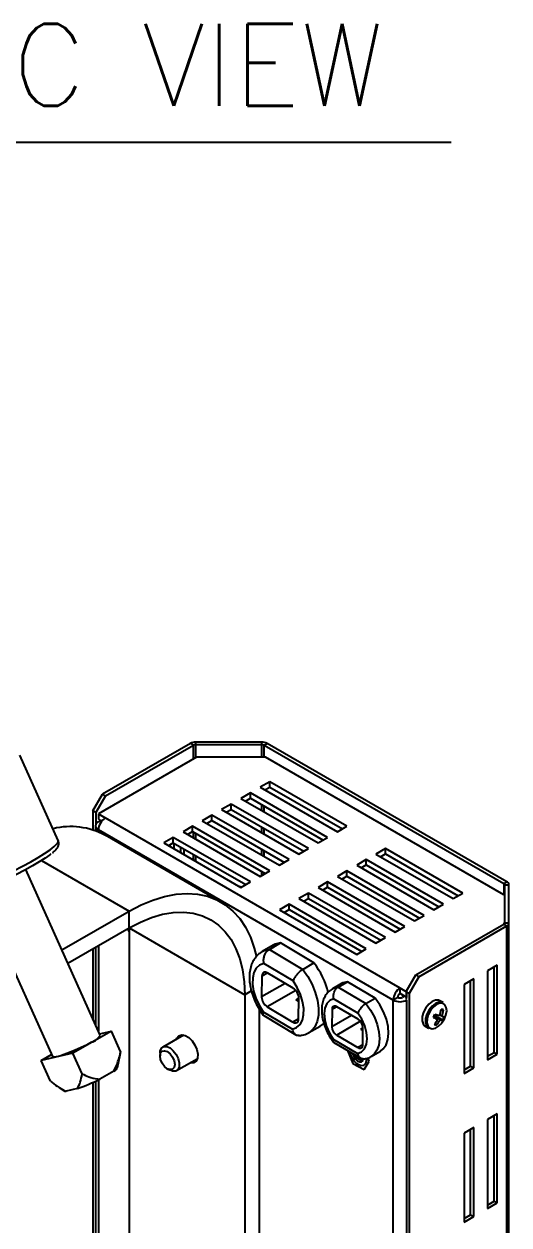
# Model space of a CAD drawing. Extents: x 9.3 to 87.2, y 1.1 to 68.8.
# Drawn here: x 16.84 to 21.28, y 57.81 to 68.82 of the extents above; entities that cross this region are included whole.
import ezdxf
from ezdxf.enums import TextEntityAlignment as Align

# ---------------------------------------------------------------- set-up
doc = ezdxf.new("R2010")
doc.units = 0
doc.header["$MEASUREMENT"] = 0
doc.layers.add('OBJECT', color=7, linetype='CONTINUOUS')
doc.styles.get("Standard").update_dxf_attribs({"font": 'SIMPLEX'})

msp = doc.modelspace()

# ---------------------------------------------------------------- linework, layer by layer
at = {"layer": 'OBJECT', "color": 1}
msp.add_line((9.722, 67.734), (20.754, 67.734), dxfattribs=at)
at = {"layer": 'OBJECT'}
for p, q in [((18.364, 62.221), (17.559, 61.757)), ((17.588, 61.74), (18.392, 62.205)), ((18.392, 62.205), (18.364, 62.221)), ((18.392, 62.078), (18.392, 62.205)), ((18.413, 62.21), (18.413, 62.233)), ((19.018, 62.233), (18.413, 62.233)), ((18.413, 62.21), (19.018, 62.21)), ((18.413, 62.09), (18.413, 62.21)), ((19.018, 62.21), (19.018, 62.233)), ((19.018, 62.094), (19.018, 62.21)), ((19.039, 62.205), (19.067, 62.221)), ((19.039, 62.205), (21.235, 60.937)), ((19.039, 62.094), (19.039, 62.205)), ((21.263, 60.954), (19.067, 62.221)), ((17.153, 61.333), (16.803, 62.113)), ((18.419, 62.094), (17.521, 61.575)), ((19.054, 62.094), (18.419, 62.094)), ((21.235, 60.835), (19.054, 62.094)), ((19.092, 61.87), (19.004, 61.819)), ((19.799, 61.462), (19.092, 61.87)), ((19.092, 61.821), (19.092, 61.87)), ((17.471, 61.604), (17.559, 61.757)), ((17.559, 61.757), (17.588, 61.74)), ((18.915, 61.768), (18.827, 61.717)), ((19.622, 61.36), (18.915, 61.768)), ((18.915, 61.719), (18.915, 61.768)), ((19.004, 61.819), (19.711, 61.411)), ((19.046, 61.795), (19.092, 61.821)), ((19.092, 61.821), (19.757, 61.437)), ((17.588, 61.74), (17.499, 61.587)), ((18.739, 61.666), (18.65, 61.615)), ((19.446, 61.258), (18.739, 61.666)), ((18.739, 61.617), (18.739, 61.666)), ((18.827, 61.717), (19.534, 61.309)), ((18.869, 61.692), (18.915, 61.719)), ((18.915, 61.719), (19.58, 61.335)), ((19.018, 61.607), (19.018, 61.66)), ((19.039, 61.595), (19.039, 61.648)), ((17.499, 61.587), (17.471, 61.604)), ((17.471, 61.604), (17.471, 61.429)), ((17.499, 61.587), (17.499, 61.482)), ((17.521, 61.575), (17.584, 61.538)), ((17.521, 61.575), (17.521, 61.526)), ((20.285, 59.979), (17.584, 61.538)), ((18.562, 61.564), (18.473, 61.513)), ((19.269, 61.156), (18.562, 61.564)), ((18.562, 61.515), (18.562, 61.564)), ((18.65, 61.615), (19.357, 61.207)), ((18.693, 61.59), (18.739, 61.617)), ((18.739, 61.617), (19.403, 61.233)), ((17.494, 61.465), (17.494, 61.421)), ((17.521, 61.526), (17.551, 61.509)), ((17.542, 61.514), (17.521, 61.502)), ((20.222, 59.869), (17.521, 61.428)), ((17.521, 61.428), (17.521, 61.411)), ((18.385, 61.462), (18.297, 61.411)), ((19.092, 61.054), (18.385, 61.462)), ((18.385, 61.413), (18.385, 61.462)), ((18.473, 61.513), (19.181, 61.105)), ((18.516, 61.488), (18.562, 61.515)), ((18.562, 61.515), (19.226, 61.131)), ((19.018, 61.403), (19.018, 61.456)), ((19.039, 61.39), (19.039, 61.443)), ((19.711, 61.411), (19.799, 61.462)), ((18.645, 60.766), (17.585, 61.379)), ((18.208, 61.36), (18.12, 61.309)), ((18.915, 60.952), (18.208, 61.36)), ((18.208, 61.311), (18.208, 61.36)), ((18.297, 61.411), (19.004, 61.003)), ((18.339, 61.386), (18.385, 61.413)), ((18.385, 61.413), (19.05, 61.029)), ((18.392, 61.356), (18.392, 61.409)), ((18.413, 61.343), (18.413, 61.396)), ((19.534, 61.309), (19.622, 61.36)), ((18.12, 61.309), (18.827, 60.901)), ((18.162, 61.284), (18.208, 61.311)), ((18.208, 61.311), (18.873, 60.927)), ((18.217, 61.253), (18.217, 61.306)), ((18.277, 61.218), (18.277, 61.271)), ((18.305, 61.255), (18.305, 61.202)), ((19.018, 61.199), (19.018, 61.252)), ((19.039, 61.186), (19.039, 61.239)), ((19.357, 61.207), (19.446, 61.258)), ((20.153, 61.258), (20.064, 61.207)), ((20.064, 61.207), (20.771, 60.799)), ((20.107, 61.182), (20.153, 61.209)), ((20.86, 60.85), (20.153, 61.258)), ((20.153, 61.209), (20.153, 61.258)), ((20.153, 61.209), (20.817, 60.825)), ((16.999, 61.147), (17.802, 60.683)), ((18.392, 61.152), (18.392, 61.205)), ((18.413, 61.139), (18.413, 61.192)), ((19.181, 61.105), (19.269, 61.156)), ((19.976, 61.156), (19.888, 61.105)), ((19.888, 61.105), (20.595, 60.696)), ((19.93, 61.08), (19.976, 61.107)), ((20.683, 60.747), (19.976, 61.156)), ((19.976, 61.107), (19.976, 61.156)), ((19.976, 61.107), (20.641, 60.723)), ((17.537, 59.548), (16.856, 61.065)), ((19.004, 61.003), (19.092, 61.054)), ((19.018, 61.011), (19.018, 61.048)), ((19.039, 61.023), (19.039, 61.035)), ((19.799, 61.054), (19.711, 61.003)), ((19.711, 61.003), (20.418, 60.594)), ((19.753, 60.978), (19.799, 61.005)), ((20.506, 60.645), (19.799, 61.054)), ((19.799, 61.005), (19.799, 61.054)), ((19.799, 61.005), (20.464, 60.621)), ((18.83, 60.902), (18.813, 60.909)), ((18.827, 60.901), (18.915, 60.952)), ((19.622, 60.952), (19.534, 60.901)), ((19.534, 60.901), (20.241, 60.492)), ((19.576, 60.876), (19.622, 60.903)), ((20.33, 60.543), (19.622, 60.952)), ((19.622, 60.903), (19.622, 60.952)), ((19.622, 60.903), (20.287, 60.519)), ((21.235, 60.937), (21.263, 60.954)), ((21.235, 60.937), (21.235, 60.835)), ((21.243, 60.925), (21.243, 60.576)), ((21.243, 60.925), (21.283, 60.925)), ((21.283, 60.576), (21.283, 60.925)), ((16.418, 60.868), (17.1, 59.351)), ((19.446, 60.85), (19.357, 60.799)), ((19.357, 60.799), (20.064, 60.39)), ((19.4, 60.774), (19.446, 60.801)), ((20.153, 60.441), (19.446, 60.85)), ((19.446, 60.801), (19.446, 60.85)), ((19.446, 60.801), (20.11, 60.417)), ((20.771, 60.799), (20.86, 60.85)), ((17.187, 60.328), (17.802, 60.683)), ((17.802, 60.53), (17.802, 60.683)), ((19.269, 60.747), (19.181, 60.696)), ((19.181, 60.696), (19.888, 60.288)), ((19.223, 60.672), (19.269, 60.698)), ((19.976, 60.339), (19.269, 60.747)), ((19.269, 60.698), (19.269, 60.747)), ((19.269, 60.698), (19.934, 60.315)), ((20.595, 60.696), (20.683, 60.747)), ((20.418, 60.594), (20.506, 60.645)), ((20.43, 60.099), (21.235, 60.564)), ((20.459, 60.083), (21.263, 60.548)), ((21.235, 60.564), (21.263, 60.548)), ((21.243, 60.576), (21.283, 60.576)), ((21.263, 55.015), (21.263, 60.548)), ((21.283, 55.044), (21.283, 60.576)), ((17.242, 60.207), (17.802, 60.53)), ((17.789, 60.523), (17.802, 60.493)), ((17.802, 60.522), (17.799, 60.528)), ((17.802, 60.53), (18.863, 59.918)), ((17.802, 60.53), (17.802, 56.535)), ((20.064, 60.39), (20.153, 60.441)), ((20.241, 60.492), (20.33, 60.543)), ((17.471, 60.339), (17.471, 59.696)), ((17.494, 60.353), (17.494, 59.644)), ((17.521, 60.368), (17.521, 59.586)), ((19.124, 60.372), (19.022, 60.314)), ((19.088, 60.333), (19.189, 60.392)), ((19.088, 60.333), (19.394, 60.15)), ((19.496, 60.209), (19.189, 60.392)), ((19.888, 60.288), (19.976, 60.339)), ((19.071, 60.118), (19.019, 60.088)), ((19.305, 60.045), (19.038, 60.205)), ((19.307, 59.977), (19.073, 60.117)), ((19.394, 60.15), (19.496, 60.209)), ((21.176, 60.189), (21.088, 60.138)), ((21.088, 60.138), (21.088, 59.321)), ((21.148, 59.389), (21.148, 60.172)), ((21.176, 59.372), (21.176, 60.189)), ((19.019, 60.088), (19.017, 59.898)), ((19.232, 60.022), (19.017, 59.898)), ((19.75, 60.021), (19.665, 59.972)), ((19.718, 59.988), (19.803, 60.037)), ((20.058, 59.887), (19.803, 60.037)), ((20.342, 59.946), (20.43, 60.099)), ((20.459, 60.083), (20.37, 59.93)), ((20.43, 60.099), (20.459, 60.083)), ((20.961, 60.064), (20.872, 60.013)), ((20.872, 60.013), (20.872, 59.197)), ((20.932, 59.264), (20.932, 60.048)), ((20.961, 59.248), (20.961, 60.064)), ((18.923, 59.953), (18.863, 59.918)), ((18.863, 59.918), (18.863, 55.936)), ((19.33, 59.957), (19.068, 59.806)), ((19.334, 59.872), (19.359, 59.886)), ((19.356, 59.695), (19.359, 59.885)), ((19.718, 59.988), (19.973, 59.838)), ((19.973, 59.838), (20.058, 59.887)), ((20.264, 59.893), (20.222, 59.869)), ((20.349, 59.942), (20.285, 59.979)), ((20.285, 59.93), (20.285, 59.979)), ((20.349, 59.893), (20.285, 59.93)), ((20.302, 59.92), (20.314, 59.898)), ((20.328, 59.906), (20.307, 59.893)), ((20.37, 59.93), (20.342, 59.946)), ((20.342, 59.946), (20.342, 59.873)), ((20.349, 59.893), (20.349, 59.942)), ((20.37, 59.93), (20.37, 55.065)), ((18.995, 59.785), (18.995, 55.862)), ((19.068, 59.806), (19.302, 59.666)), ((19.358, 59.857), (19.334, 59.872)), ((19.334, 59.872), (19.358, 59.86)), ((19.662, 59.783), (19.661, 59.624)), ((19.706, 59.808), (19.662, 59.783)), ((19.9, 59.75), (19.677, 59.881)), ((19.902, 59.693), (19.706, 59.808)), ((20.222, 55.148), (20.222, 59.869)), ((20.349, 55.077), (20.349, 59.869)), ((20.681, 59.846), (20.65, 59.863)), ((20.683, 59.778), (20.661, 59.772)), ((19.032, 59.761), (19.299, 59.601)), ((19.036, 59.726), (19.331, 59.55)), ((19.356, 59.697), (19.302, 59.666)), ((19.842, 59.728), (19.661, 59.624)), ((19.923, 59.674), (19.705, 59.547)), ((20.632, 59.694), (20.596, 59.722)), ((20.598, 59.726), (20.653, 59.688)), ((20.677, 59.685), (20.599, 59.728)), ((20.668, 59.721), (20.648, 59.729)), ((17.64, 59.585), (17.287, 59.381)), ((17.532, 59.56), (17.64, 59.585)), ((17.725, 59.396), (17.64, 59.585)), ((19.451, 59.571), (19.553, 59.629)), ((19.926, 59.603), (19.945, 59.614)), ((19.945, 59.592), (19.926, 59.603)), ((19.926, 59.603), (19.945, 59.593)), ((19.944, 59.458), (19.945, 59.617)), ((20.515, 59.629), (20.546, 59.612)), ((20.618, 59.641), (20.611, 59.662)), ((18.302, 59.548), (18.112, 59.438)), ((19.674, 59.509), (19.897, 59.378)), ((19.679, 59.48), (19.925, 59.335)), ((19.705, 59.547), (19.9, 59.433)), ((19.944, 59.458), (19.9, 59.433)), ((17.287, 59.381), (16.997, 59.314)), ((16.997, 59.314), (17.092, 59.369)), ((17.372, 59.192), (17.287, 59.381)), ((17.697, 59.252), (17.72, 59.366)), ((17.725, 59.396), (17.718, 59.364)), ((18.086, 59.381), (18.086, 59.357)), ((19.804, 59.406), (19.854, 59.287)), ((20.003, 59.31), (19.991, 59.34)), ((20.022, 59.353), (20.107, 59.402)), ((21.088, 59.354), (21.148, 59.389)), ((21.088, 59.321), (21.176, 59.372)), ((21.148, 59.389), (21.176, 59.372)), ((17.082, 59.125), (16.997, 59.314)), ((18.153, 59.24), (18.174, 59.228)), ((18.237, 59.222), (18.427, 59.331)), ((19.854, 59.287), (19.956, 59.233)), ((19.936, 59.304), (19.936, 59.304)), ((19.956, 59.233), (20.003, 59.31)), ((20.872, 59.229), (20.932, 59.264)), ((20.872, 59.197), (20.961, 59.248)), ((20.932, 59.264), (20.961, 59.248)), ((17.494, 59.124), (17.494, 56.649)), ((17.521, 59.136), (17.521, 56.636)), ((17.663, 59.217), (17.536, 59.144)), ((17.181, 59.055), (17.215, 59.035)), ((17.33, 59.057), (17.225, 59.033)), ((17.471, 59.113), (17.471, 56.661)), ((21.176, 58.825), (21.088, 58.774)), ((21.148, 58.025), (21.148, 58.809)), ((21.176, 58.009), (21.176, 58.825)), ((20.961, 58.701), (20.872, 58.65)), ((20.932, 57.9), (20.932, 58.684)), ((20.961, 57.884), (20.961, 58.701)), ((21.088, 58.774), (21.088, 57.958)), ((20.872, 58.65), (20.872, 57.833)), ((21.088, 57.99), (21.148, 58.025)), ((21.148, 58.025), (21.176, 58.009)), ((21.088, 57.958), (21.176, 58.009)), ((20.872, 57.866), (20.932, 57.9)), ((20.872, 57.833), (20.961, 57.884)), ((20.932, 57.9), (20.961, 57.884))]:
    msp.add_line(p, q, dxfattribs=at)
at = {"layer": 'OBJECT', "flags": 128}
for points in [[(16.02, 60.824), (16.027, 60.817), (16.048, 60.812), (16.082, 60.813), (16.128, 60.821), (16.184, 60.834), (16.249, 60.853), (16.323, 60.878), (16.402, 60.907), (16.486, 60.94), (16.572, 60.976), (16.659, 61.015), (16.744, 61.055), (16.825, 61.096), (16.901, 61.136), (16.969, 61.175), (17.029, 61.212), (17.078, 61.245), (17.115, 61.275), (17.141, 61.3), (17.153, 61.32), (17.153, 61.333)], [(17.086, 61.208), (17.075, 61.199), (17.033, 61.169), (16.979, 61.135), (16.917, 61.098), (16.846, 61.06), (16.77, 61.021), (16.689, 60.982), (16.607, 60.945), (16.524, 60.91), (16.444, 60.878), (16.367, 60.85), (16.297, 60.826), (16.234, 60.808), (16.181, 60.796), (16.163, 60.792)], [(17.802, 60.683), (17.912, 60.741), (18.021, 60.786), (18.128, 60.819), (18.233, 60.839), (18.334, 60.845), (18.43, 60.839), (18.521, 60.82), (18.606, 60.787), (18.684, 60.742), (18.754, 60.685), (18.816, 60.616), (18.87, 60.536), (18.914, 60.445), (18.949, 60.345), (18.969, 60.266)], [(17.802, 60.53), (17.906, 60.584), (18.009, 60.626), (18.11, 60.655), (18.208, 60.671), (18.302, 60.674), (18.391, 60.664), (18.475, 60.641), (18.552, 60.604), (18.622, 60.556), (18.684, 60.495), (18.737, 60.423), (18.782, 60.34), (18.817, 60.247), (18.842, 60.145), (18.858, 60.035), (18.863, 59.918)], [(19.022, 60.314), (19.041, 60.323), (19.088, 60.333)], [(19.189, 60.392), (19.142, 60.381), (19.124, 60.372)], [(19.038, 60.205), (18.999, 60.19), (18.968, 60.162), (18.946, 60.122), (18.935, 60.072), (18.934, 60.014), (18.944, 59.951), (18.964, 59.886), (18.994, 59.821), (19.032, 59.761)], [(19.073, 60.117), (19.063, 60.122), (19.053, 60.124), (19.043, 60.124), (19.035, 60.121), (19.029, 60.116), (19.024, 60.109), (19.021, 60.099), (19.019, 60.088)], [(19.394, 60.15), (19.44, 60.084), (19.479, 60.013), (19.509, 59.939), (19.529, 59.866), (19.539, 59.795), (19.538, 59.729), (19.526, 59.671), (19.504, 59.623), (19.472, 59.586), (19.451, 59.57)], [(19.299, 59.601), (19.338, 59.616), (19.369, 59.644), (19.391, 59.684), (19.402, 59.734), (19.403, 59.792), (19.393, 59.855), (19.373, 59.92), (19.343, 59.985), (19.305, 60.045)], [(19.803, 60.037), (19.76, 60.026), (19.75, 60.021)], [(19.663, 59.971), (19.675, 59.977), (19.718, 59.988)], [(20.107, 59.402), (20.132, 59.421), (20.159, 59.458), (20.175, 59.506), (20.181, 59.563), (20.176, 59.626), (20.161, 59.693), (20.135, 59.761), (20.1, 59.826), (20.058, 59.887)], [(19.677, 59.881), (19.641, 59.865), (19.614, 59.836), (19.597, 59.795), (19.591, 59.745), (19.596, 59.687), (19.613, 59.627), (19.639, 59.566), (19.674, 59.509)], [(19.973, 59.838), (20.015, 59.777), (20.05, 59.712), (20.076, 59.644), (20.091, 59.577), (20.097, 59.514), (20.091, 59.457), (20.074, 59.409), (20.048, 59.372), (20.024, 59.354)], [(20.65, 59.863), (20.639, 59.868), (20.611, 59.868), (20.58, 59.855), (20.549, 59.831), (20.522, 59.797), (20.501, 59.758), (20.489, 59.717), (20.487, 59.68), (20.496, 59.65), (20.514, 59.63), (20.515, 59.629)], [(20.681, 59.846), (20.67, 59.85), (20.642, 59.85), (20.611, 59.838), (20.58, 59.813), (20.553, 59.779), (20.532, 59.74), (20.52, 59.699), (20.518, 59.662), (20.527, 59.632), (20.544, 59.612), (20.546, 59.612)], [(20.676, 59.839), (20.649, 59.84), (20.62, 59.828), (20.59, 59.804), (20.564, 59.772), (20.544, 59.734), (20.533, 59.696), (20.531, 59.66), (20.539, 59.632), (20.556, 59.613), (20.58, 59.606), (20.609, 59.612), (20.639, 59.63), (20.667, 59.658), (20.674, 59.668)], [(20.696, 59.706), (20.706, 59.732), (20.713, 59.77), (20.709, 59.802), (20.697, 59.826), (20.676, 59.839)], [(19.302, 59.666), (19.313, 59.661), (19.323, 59.659), (19.332, 59.659), (19.34, 59.662), (19.347, 59.667), (19.352, 59.674), (19.355, 59.684), (19.356, 59.695)], [(19.897, 59.378), (19.933, 59.394), (19.96, 59.423), (19.977, 59.464), (19.983, 59.514), (19.978, 59.572), (19.962, 59.633), (19.935, 59.693), (19.9, 59.75)], [(20.674, 59.668), (20.69, 59.694), (20.696, 59.706)], [(19.553, 59.629), (19.574, 59.644), (19.589, 59.659)], [(17.458, 59.482), (17.413, 59.457), (17.363, 59.433), (17.31, 59.409), (17.258, 59.387), (17.209, 59.369), (17.167, 59.356), (17.133, 59.348), (17.111, 59.347), (17.1, 59.351), (17.1, 59.351)], [(18.238, 59.511), (18.241, 59.52), (18.259, 59.541), (18.285, 59.549), (18.316, 59.544), (18.349, 59.525), (18.38, 59.495), (18.405, 59.457), (18.423, 59.415), (18.431, 59.374), (18.429, 59.337), (18.416, 59.31), (18.393, 59.295), (18.365, 59.294), (18.363, 59.294)], [(18.086, 59.381), (18.088, 59.402), (18.1, 59.428), (18.121, 59.442), (18.148, 59.443), (18.178, 59.43), (18.208, 59.405)], [(18.179, 59.375), (18.201, 59.345), (18.216, 59.312), (18.221, 59.279), (18.216, 59.252), (18.201, 59.235), (18.179, 59.231), (18.153, 59.24), (18.128, 59.261), (18.106, 59.29), (18.091, 59.324), (18.086, 59.357), (18.091, 59.384), (18.106, 59.4), (18.128, 59.405), (18.153, 59.396), (18.179, 59.375)], [(18.208, 59.405), (18.234, 59.371), (18.253, 59.332), (18.262, 59.293), (18.261, 59.258), (18.249, 59.232), (18.228, 59.218), (18.201, 59.217), (18.174, 59.228)], [(19.936, 59.304), (19.932, 59.303), (19.916, 59.302), (19.897, 59.31), (19.879, 59.327), (19.864, 59.349), (19.855, 59.374), (19.854, 59.377)], [(19.942, 59.329), (19.933, 59.321), (19.92, 59.32), (19.906, 59.327), (19.891, 59.34), (19.88, 59.357), (19.877, 59.363)], [(19.878, 59.327), (19.897, 59.31), (19.916, 59.302), (19.932, 59.303), (19.944, 59.313), (19.949, 59.329)], [(19.976, 59.333), (19.976, 59.313), (19.968, 59.286), (19.952, 59.27), (19.928, 59.267), (19.901, 59.277)], [(17.215, 59.035), (17.218, 59.034), (17.225, 59.033)]]:
    msp.add_lwpolyline(points, dxfattribs=at)
at = {"layer": 'OBJECT'}
for centre, radius, start, end in [((18.411, 62.132), 0.101, 88.8562, 118.04), ((18.412, 62.167), 0.0433, 88.8564, 118.0402), ((19.02, 62.132), 0.101, 61.9595, 91.1444), ((19.019, 62.167), 0.0433, 61.966, 91.1383), ((17.659, 61.422), 0.138, 122.6056, 177.3944), ((17.266, 60.785), 0.674, 61.7521, 103.7561), ((17.535, 61.465), 0.0393, 110.7833, 249.2165), ((21.228, 60.924), 0.0151, 5.7053, 65.6135), ((21.248, 60.922), 0.0352, 5.6942, 65.6258), ((21.228, 60.578), 0.0151, 294.3758, 354.3024), ((21.248, 60.58), 0.0352, 294.3752, 354.3038), ((18.936, 59.769), 0.712, 13.7139, 38.1578), ((19.131, 59.902), 0.114, 182.0382, 236.8377), ((19.244, 59.881), 0.114, 2.0382, 56.8377), ((20.36, 59.863), 0.138, 122.6056, 177.3944), ((20.31, 59.891), 0.0461, 122.6051, 177.3949), ((20.285, 59.934), 0.0461, 242.6104, 297.3896), ((19.689, 59.787), 0.0271, 49.9698, 188.3771), ((20.285, 59.992), 0.138, 242.6098, 297.3903), ((20.374, 59.835), 0.294, 338.486, 350.0624), ((20.631, 59.631), 0.156, 70.6685, 78.0926), ((20.428, 59.813), 0.257, 339.037, 352.3149), ((19.85, 59.613), 0.0953, 2.3267, 57.1187), ((19.883, 60.06), 0.79, 333.6538, 336.1212), ((20.793, 60.188), 0.52, 247.0229, 251.8963), ((20.399, 59.821), 0.266, 318.9767, 331.3689), ((21.06, 61.118), 1.451, 251.7203, 253.4763), ((20.445, 59.804), 0.238, 316.8259, 330.8034), ((20.675, 59.773), 0.0884, 255.2918, 271.252), ((20.727, 59.934), 0.221, 254.6092, 260.798), ((20.495, 59.797), 0.221, 324.2814, 335.724), ((20.498, 59.788), 0.206, 330.1594, 339.6156), ((19.756, 59.627), 0.0953, 182.3269, 237.1186), ((20.634, 59.733), 0.0933, 248.1702, 260.5955), ((17.411, 59.62), 0.146, 288.7889, 330.4678), ((19.917, 59.454), 0.0271, 229.971, 8.3766), ((19.991, 59.417), 0.166, 188.2518, 237.0977), ((19.963, 59.4), 0.112, 191.8596, 220.633), ((17.626, 59.289), 0.0804, 297.694, 332.9517), ((16.772, 60.667), 1.703, 289.097, 296.6126)]:
    msp.add_arc(centre, radius, start, end, dxfattribs=at)
for points, knots in [([(17.101, 61.218), (17.104, 61.221), (17.121, 61.234), (17.136, 61.251), (17.152, 61.274), (17.159, 61.296), (17.16, 61.318), (17.154, 61.329), (17.152, 61.332)], [0, 0, 0, 0, 0.08587, 0.416656, 0.617622, 0.783153, 0.939653, 1, 1, 1, 1]), ([(19.038, 60.205), (19.038, 60.205), (19.036, 60.213), (19.034, 60.231), (19.038, 60.261), (19.049, 60.292), (19.066, 60.318), (19.08, 60.328), (19.088, 60.333)], [0, 0, 0, 0, 0.003687, 0.16918, 0.383478, 0.59087, 0.795384, 1, 1, 1, 1]), ([(19.023, 60.313), (19.011, 60.306), (18.986, 60.291), (18.955, 60.255), (18.929, 60.21), (18.912, 60.158), (18.904, 60.1), (18.905, 60.037), (18.916, 59.97), (18.937, 59.902), (18.966, 59.835), (18.998, 59.777), (19.022, 59.744), (19.032, 59.73)], [0, 0, 0, 0, 0.06778, 0.154467, 0.241719, 0.332181, 0.427215, 0.526238, 0.62725, 0.728242, 0.828823, 0.929194, 1, 1, 1, 1]), ([(19.394, 60.15), (19.386, 60.145), (19.371, 60.135), (19.348, 60.113), (19.328, 60.088), (19.313, 60.065), (19.307, 60.051), (19.305, 60.045), (19.305, 60.045)], [0, 0, 0, 0, 0.204615, 0.409128, 0.616517, 0.83082, 0.99631, 1, 1, 1, 1]), ([(19.663, 59.97), (19.651, 59.962), (19.626, 59.945), (19.599, 59.908), (19.579, 59.865), (19.568, 59.815), (19.566, 59.759), (19.574, 59.699), (19.591, 59.637), (19.617, 59.575), (19.645, 59.524), (19.667, 59.495), (19.675, 59.484)], [0, 0, 0, 0, 0.0882686, 0.1831336, 0.2796802, 0.380936, 0.4876296, 0.5978549, 0.7087578, 0.8192424, 0.9294752, 1, 1, 1, 1]), ([(19.677, 59.881), (19.677, 59.881), (19.676, 59.887), (19.674, 59.903), (19.677, 59.928), (19.686, 59.953), (19.7, 59.975), (19.712, 59.984), (19.718, 59.988)], [0, 0, 0, 0, 0.0036878, 0.1691837, 0.3834819, 0.5908735, 0.7953886, 1, 1, 1, 1]), ([(19.973, 59.838), (19.967, 59.834), (19.954, 59.826), (19.935, 59.807), (19.918, 59.786), (19.906, 59.766), (19.901, 59.755), (19.9, 59.75), (19.9, 59.75)], [0, 0, 0, 0, 0.2046121, 0.409128, 0.6165191, 0.8308208, 0.996312, 1, 1, 1, 1]), ([(19.032, 59.761), (19.032, 59.761), (19.03, 59.755), (19.027, 59.743), (19.029, 59.731), (19.035, 59.728), (19.037, 59.727)], [0, 0, 0, 0, 0.007349, 0.337261, 0.764468, 1, 1, 1, 1]), ([(19.36, 59.543), (19.353, 59.543), (19.339, 59.544), (19.32, 59.557), (19.306, 59.577), (19.301, 59.593), (19.299, 59.601), (19.299, 59.601)], [0, 0, 0, 0, 0.238213, 0.505594, 0.781879, 0.995246, 1, 1, 1, 1]), ([(19.355, 59.542), (19.366, 59.544), (19.396, 59.547), (19.429, 59.557), (19.447, 59.569), (19.45, 59.571)], [0, 0, 0, 0, 0.352249, 0.880536, 1, 1, 1, 1]), ([(19.674, 59.509), (19.674, 59.509), (19.673, 59.504), (19.671, 59.495), (19.672, 59.484), (19.678, 59.481), (19.679, 59.481)], [0, 0, 0, 0, 0.0073129, 0.3354721, 0.7604088, 1, 1, 1, 1]), ([(17.663, 59.217), (17.677, 59.246), (17.703, 59.302), (17.718, 59.365), (17.725, 59.396)], [0, 0, 0, 0, 0.515407, 1, 1, 1, 1]), ([(19.949, 59.33), (19.944, 59.33), (19.931, 59.33), (19.915, 59.341), (19.903, 59.358), (19.899, 59.372), (19.897, 59.378), (19.897, 59.378)], [0, 0, 0, 0, 0.244215, 0.509486, 0.783601, 0.995282, 1, 1, 1, 1]), ([(19.945, 59.329), (19.955, 59.331), (19.982, 59.334), (20.01, 59.343), (20.024, 59.354), (20.025, 59.355)], [0, 0, 0, 0, 0.382183, 0.952319, 1, 1, 1, 1]), ([(17.082, 59.125), (17.103, 59.109), (17.145, 59.077), (17.193, 59.047), (17.22, 59.035), (17.225, 59.033)], [0, 0, 0, 0, 0.438722, 0.883113, 1, 1, 1, 1]), ([(17.33, 59.057), (17.339, 59.076), (17.359, 59.116), (17.367, 59.166), (17.372, 59.192)], [0, 0, 0, 0, 0.480507, 1, 1, 1, 1]), ([(17.372, 59.192), (17.392, 59.183), (17.438, 59.163), (17.493, 59.147), (17.528, 59.144), (17.536, 59.144)], [0, 0, 0, 0, 0.376951, 0.863752, 1, 1, 1, 1])]:
    msp.add_open_spline(points, degree=3, knots=knots, dxfattribs=at)

# ---------------------------------------------------------------- texts
at = {"layer": 'OBJECT', "color": 1}
msp.add_text('SW ISOMETRIC VIEW', height=0.75, dxfattribs=at).set_placement((15.254, 68.066), align=Align.CENTER)

doc.saveas('drawing.dxf')
